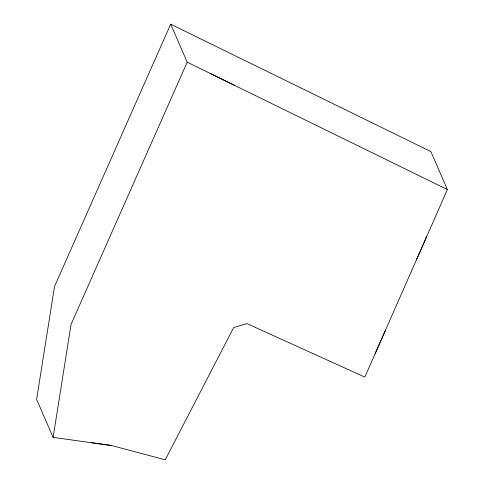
<?xml version="1.0" encoding="UTF-8"?>
<svg xmlns="http://www.w3.org/2000/svg" width="484" height="484" viewBox="0 0 484 484"><rect width="100%" height="100%" fill="white"/><g stroke="black" fill="none" stroke-linecap="round" stroke-linejoin="round"><path stroke-width="0.73" d="M53.119 437.379L71.051 324.419L187.193 62.17L170.683 24.2L54.547 286.455L36.609 399.409L53.119 437.379L111.411 445.492L165.226 459.8L233.669 327.589L246.967 323.608L364.839 377.103L447.391 189.547L430.881 151.583L170.683 24.2M375.161 353.653L385.482 330.215M416.428 259.884L426.755 236.44M91.984 442.787L111.411 445.492M187.193 62.17L447.391 189.547M210.849 73.743L234.498 85.329"/></g></svg>
